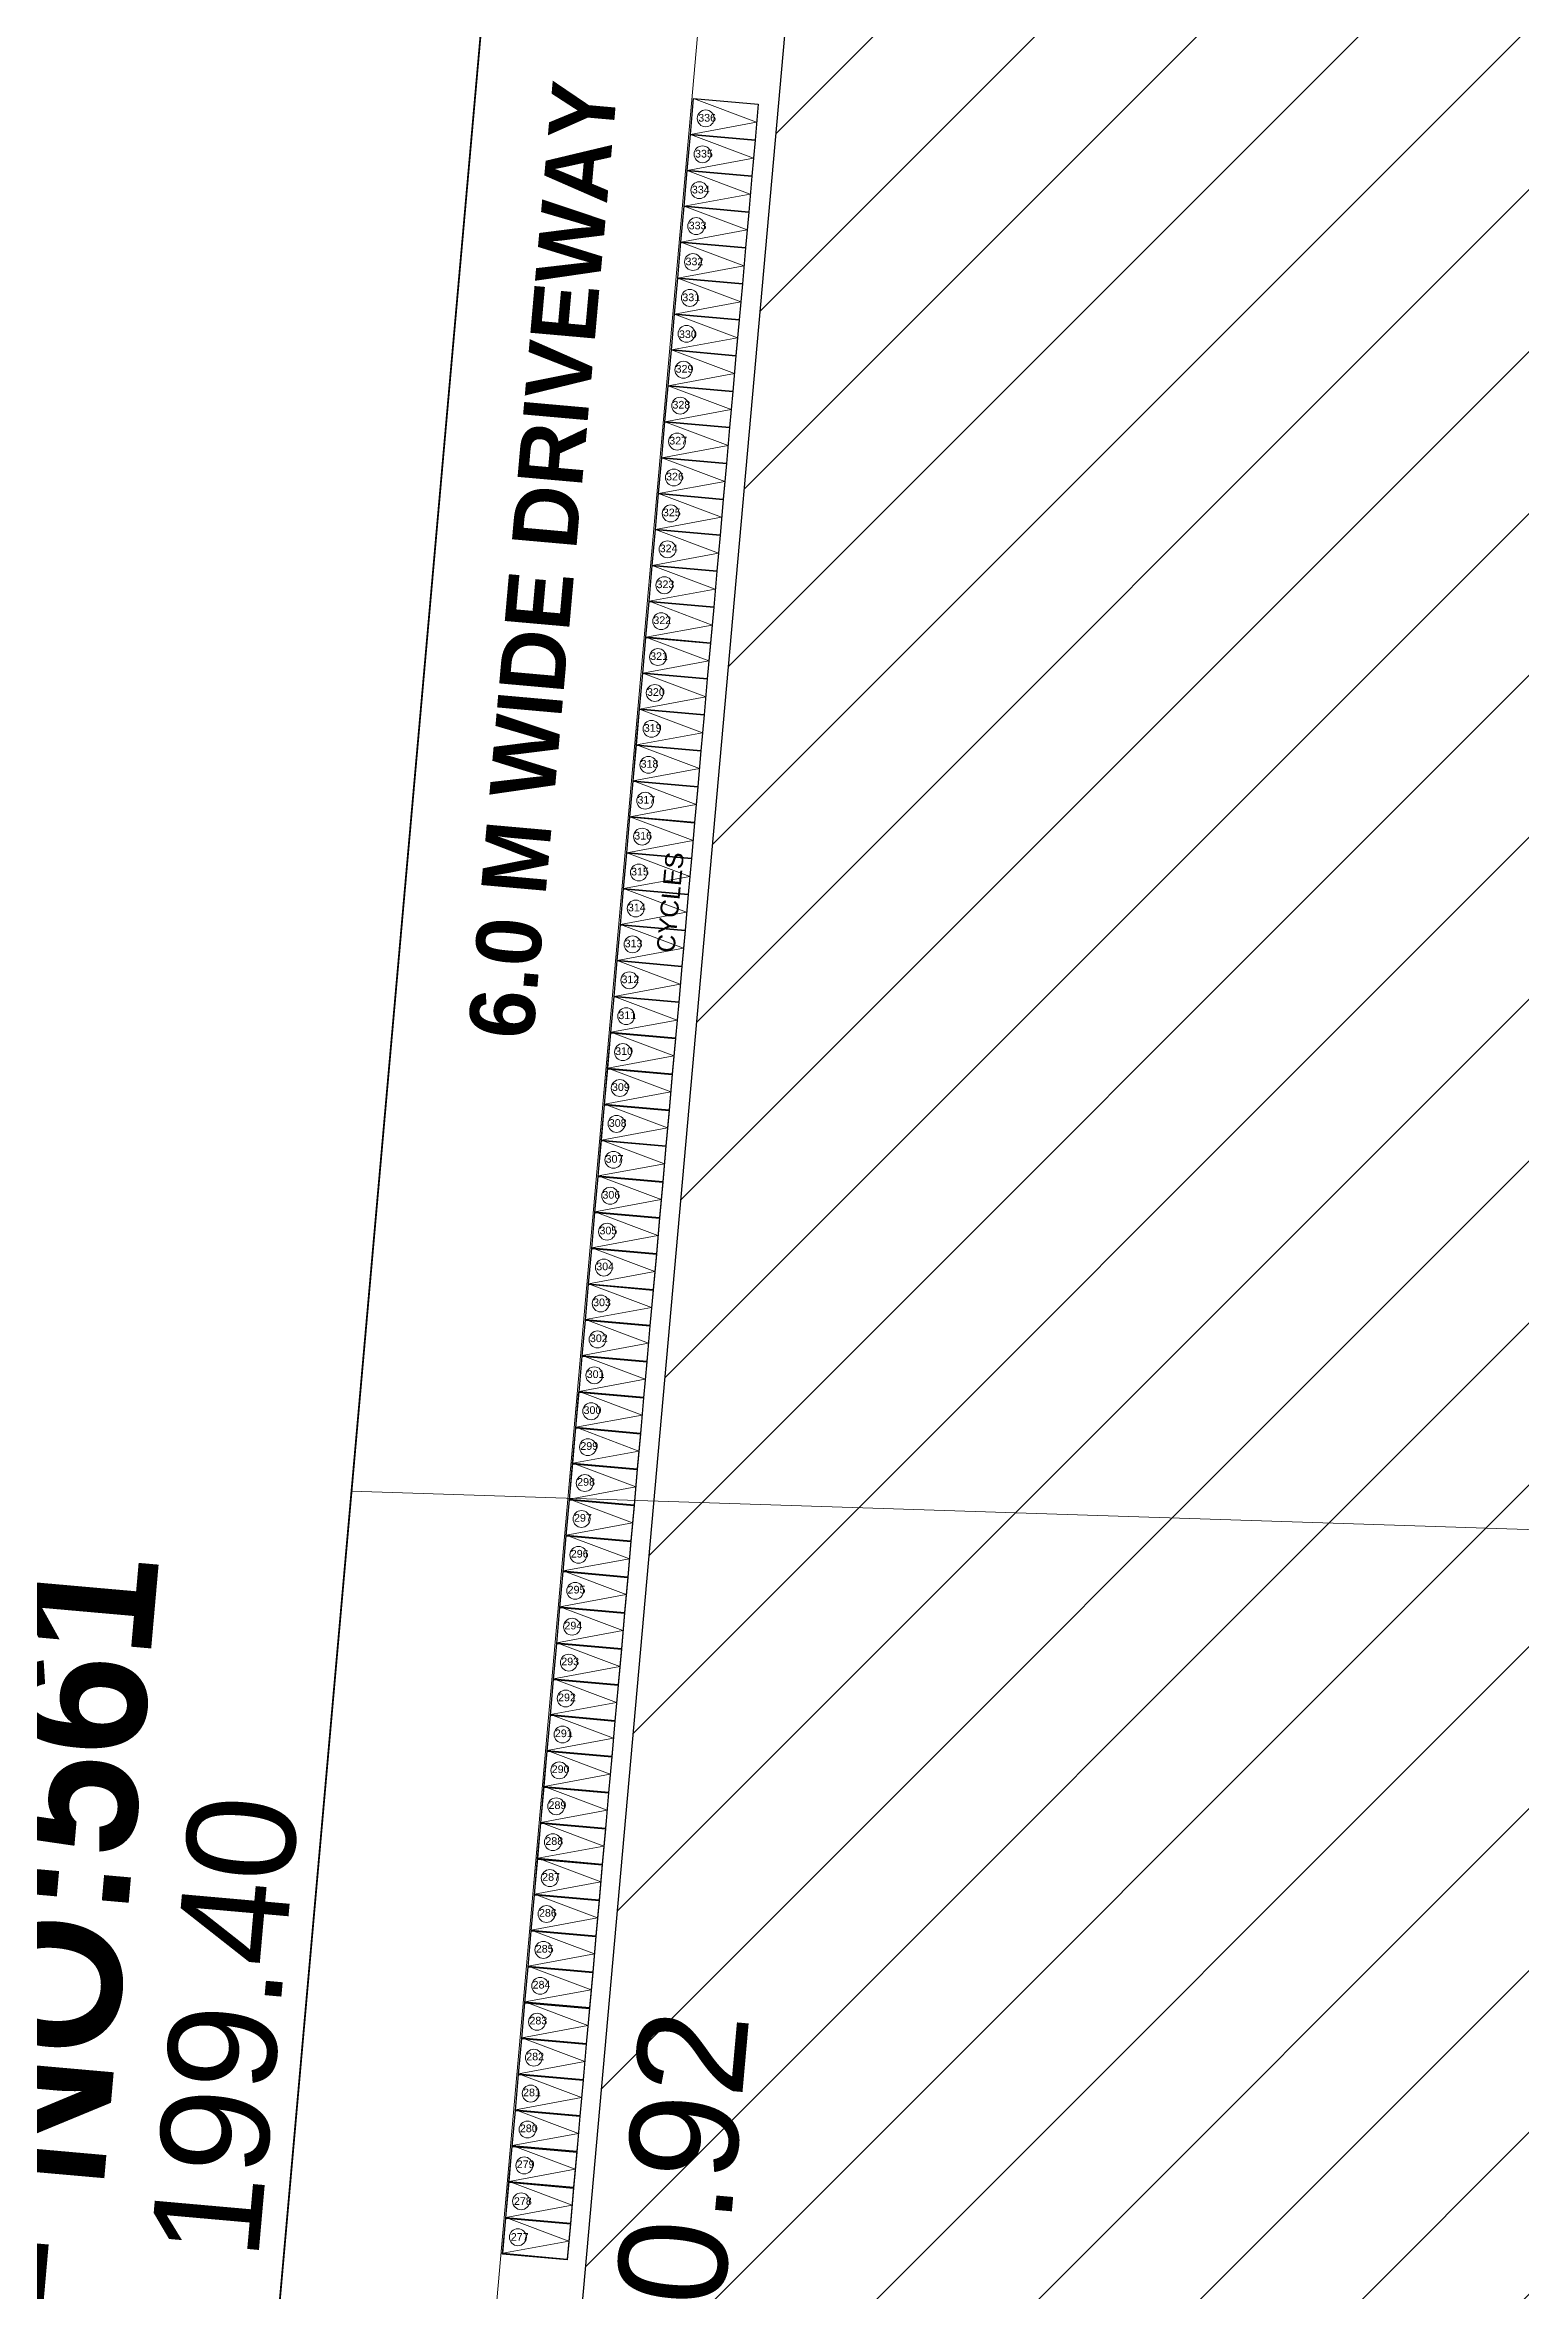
# Model space of a CAD drawing. Header units: metres. Extents: x -1560405 to -1559609, y 42907 to 43310.
# Drawn here: x -1560363.5 to -1560322.5, y 43122.4 to 43184.7 of the extents above; entities that cross this region are included whole.
import ezdxf

# ---------------------------------------------------------------- set-up
doc = ezdxf.new("R2010")
doc.units = ezdxf.units.M
doc.header["$LTSCALE"] = 750
doc.header["$MEASUREMENT"] = 0
doc.header["$PDMODE"] = 35
doc.header["$PDSIZE"] = 50
for name, pattern in [('ACAD_ISO02W100', [15, 12, -3]), ('ACAD_ISO03W100', [30, 12, -18]), ('HIDDEN', [0.375, 0.25, -0.125])]:
    doc.linetypes.add(name, pattern=pattern)
doc.layers.get('0').update_dxf_attribs({"lineweight": 5})
doc.layers.get('Defpoints').update_dxf_attribs({"lineweight": 0})
for name, color, linetype, lineweight in [('AS_AT_SITE', 7, 'Continuous', 5), ('BLK_1_LVL_0_BLDG_FOOT_PRINT', 1, 'Continuous', 5), ('FMB_OR_PLR', 7, 'Continuous', 5), ('SUPER_IMPOSED', 7, 'Continuous', 5)]:
    doc.layers.add(name, color=color, linetype=linetype, lineweight=lineweight)
doc.layers.add('BLK_1_LVL_0_REAR_SETBACK', color=11, linetype='Continuous')
doc.layers.add('PLOT_BOUNDARY', color=70, linetype='Continuous')
doc.layers.add('CYCLE_PARKING', color=2, linetype='Continuous', plot=False)
doc.styles.add('ROMANTICITALIC', font='romab___.ttf')
doc.styles.get("Standard").update_dxf_attribs({"font": 'arial.ttf'})
doc.dimstyles.new('DISCOVER SITE OUTRT', dxfattribs={"dimtxt": 3, "dimasz": 0.15, "dimexe": 0, "dimexo": 0, "dimgap": 0.1, "dimtad": 0, "dimzin": 0, "dimdsep": 46, "dimtxsty": 'Standard', "dimblk": 'ARCHTICK', "dimcen": 0, "dimse1": 1, "dimse2": 1, "dimsd1": 1, "dimsd2": 1, "dimclrd": 253, "dimclrt": 7, "dimadec": 0, "dimazin": 3, "dimtfac": 1, "dimtofl": 0, "dimtmove": 1, "dimatfit": 3, "dimfxl": 0, "dimfrac": 2, "dimtolj": 1, "dimtzin": 0, "dimarcsym": 0})

# ---------------------------------------------------------------- blocks, each defined once
blk = doc.blocks.new('*D623')
at = {"layer": 'Defpoints', "color": 0, "ltscale": 20}
for p in [(-1560347.493, 43228.858), (-1560367.273, 43030.43), (-1560365.101, 43030.237)]:
    blk.add_point(p, dxfattribs=at)
at = {"color": 7, "ltscale": 20, "insert": (-1560358.469, 43129.74), "char_height": 3, "attachment_point": 5, "rotation": 84.93387}
blk.add_mtext('\\A1;199.40', dxfattribs=at)
blk = doc.blocks.new('_ArchTick')
at = {"color": 0, "linetype": 'ByBlock', "const_width": 0.15}
blk.add_lwpolyline([(-0.5, -0.5), (0.5, 0.5)], dxfattribs=at)
blk = doc.blocks.new('*D647')
at = {"layer": 'Defpoints', "color": 0, "ltscale": 20}
for p in [(-1560341.683, 43199.165, 0), (-1560339.261, 43198.948), (-1560355.103, 43048.838, 0)]:
    blk.add_point(p, dxfattribs=at)
at = {"color": 7, "ltscale": 20, "insert": (-1560345.971, 43123.785), "char_height": 3, "attachment_point": 5, "rotation": 84.89865}
blk.add_mtext('\\A1;150.92', dxfattribs=at)

msp = doc.modelspace()

# ---------------------------------------------------------------- hatches: boundary and pattern name
at = {"ltscale": 0.25}
h = msp.add_hatch(dxfattribs=at)
h.set_pattern_fill('ANSI31', color=0)
h.set_pattern_definition([(45, (-1563432.0248, 43748.3745), (-2.245064, 2.245064), [])])
h.paths.add_polyline_path([(-1560237.07296, 43140.74868), (-1560346.57966, 43144.31577), (-1560351.57208, 43088.39163), (-1560242.00078, 43085.54823)])
h.paths.add_polyline_path([(-1560232.7264, 43189.43795), (-1560341.68322, 43199.16467), (-1560346.57966, 43144.31577), (-1560237.07296, 43140.74868)])
h.paths.add_polyline_path([(-1560242.00078, 43085.54823), (-1560351.57208, 43088.39163), (-1560355.10313, 43048.83757), (-1560246.14631, 43039.11084)])
h.paths.add_polyline_path([(-1560239.07718, 43108.11883), (-1560238.00907, 43120.08352), (-1560244.2299, 43120.63886), (-1560245.298, 43108.67417)], flags=25)
h.paths.add_polyline_path([(-1560343.41959, 43117.43362), (-1560342.35148, 43129.39831), (-1560348.57231, 43129.95366), (-1560349.64042, 43117.98896)], flags=24)
h.paths.add_polyline_path([(-1560319.84767, 43107.93716), (-1560283.14881, 43106.13183), (-1560282.76123, 43114.01062), (-1560319.46008, 43115.81594)], flags=24)
h.paths.add_polyline_path([(-1560313.81316, 43123.30902), (-1560282.62913, 43121.77499), (-1560282.29061, 43128.65646), (-1560313.47464, 43130.1905)], flags=24)
h.paths.add_polyline_path([(-1560315.66893, 43116.05061), (-1560286.0673, 43114.59442), (-1560285.72878, 43121.47589), (-1560315.33041, 43122.93208)], flags=24)
h.paths.add_polyline_path([(-1560293.79379, 43189.23675), (-1560281.82909, 43188.16864), (-1560281.27375, 43194.38947), (-1560293.23845, 43195.45757)], flags=24)
h.paths.add_polyline_path([(-1560313.23162, 43162.44994), (-1560277.6348, 43160.69883), (-1560277.24722, 43168.57761), (-1560312.84404, 43170.32873)], flags=24)
h.paths.add_polyline_path([(-1560306.70402, 43044.619), (-1560294.73932, 43043.5509), (-1560294.18398, 43049.77172), (-1560306.14868, 43050.83983)], flags=24)
h.paths.add_polyline_path([(-1560324.78315, 43066.20517), (-1560289.49716, 43064.46935), (-1560289.10958, 43072.34813), (-1560324.39557, 43074.08395)], flags=24)

# ---------------------------------------------------------------- linework, layer by layer
at = {"color": 0, "linetype": 'HIDDEN', "ltscale": 15}
for p, q in [((-1560363.32558, 43050.26783, 0), (-1560350.03479, 43200.18908, 0)), ((-1560357.34902, 43049.738, 0), (-1560344.05822, 43199.65925, 0))]:
    msp.add_line(p, q, dxfattribs=at)
at = {"color": 6}
for p, q in [((-1560346.17873, 43175.25701, 0), (-1560346.17873, 43175.25701, 0)), ((-1560346.17873, 43175.25701, 0), (-1560346.17873, 43175.25701, 0)), ((-1560346.26705, 43174.26073, 0), (-1560346.26705, 43174.26073, 0)), ((-1560346.26705, 43174.26073, 0), (-1560346.26705, 43174.26073, 0)), ((-1560347.76947, 43157.31329, 0), (-1560347.76947, 43157.31329, 0)), ((-1560347.76947, 43157.31329, 0), (-1560347.76947, 43157.31329, 0)), ((-1560347.8578, 43156.31701, 0), (-1560347.8578, 43156.31701, 0)), ((-1560347.8578, 43156.31701, 0), (-1560347.8578, 43156.31701, 0)), ((-1560347.94612, 43155.32074, 0), (-1560347.94612, 43155.32074, 0)), ((-1560347.94612, 43155.32074, 0), (-1560347.94612, 43155.32074, 0)), ((-1560348.03444, 43154.32446, 0), (-1560348.03444, 43154.32446, 0)), ((-1560348.03444, 43154.32446, 0), (-1560348.03444, 43154.32446, 0)), ((-1560348.6527, 43147.35046, 0), (-1560348.6527, 43147.35046, 0)), ((-1560348.6527, 43147.35046, 0), (-1560348.6527, 43147.35046, 0)), ((-1560348.74102, 43146.35419, 0), (-1560348.74102, 43146.35419, 0)), ((-1560348.74102, 43146.35419, 0), (-1560348.74102, 43146.35419, 0))]:
    msp.add_line(p, q, dxfattribs=at)
at = {"color": 0, "linetype": 'ACAD_ISO02W100', "ltscale": 5}
msp.add_line((-1560354.96385, 43144.58888), (-1560207.57535, 43139.78781), dxfattribs=at)
at = {"color": 3, "ltscale": 0.2}
msp.add_lwpolyline([(-1560365.10132, 43030.23736), (-1560325.02166, 43033.34555), (-1560230.79868, 43027.5671), (-1560190.7146, 43221.26301), (-1560268.48759, 43223.31276), (-1560347.4932, 43228.85839), (-1560365.10132, 43030.23736)], dxfattribs=at)
at = {"color": 0, "ltscale": 0.25, "elevation": 0}
for points in [[(-1560345.56141, 43182.22038), (-1560343.76845, 43182.06143), (-1560343.68014, 43183.05753), (-1560345.47311, 43183.21648)], [(-1560345.64972, 43181.22429), (-1560343.85675, 43181.06534), (-1560343.76845, 43182.06143), (-1560345.56141, 43182.22038)], [(-1560345.73803, 43180.2282), (-1560343.94506, 43180.06925), (-1560343.85675, 43181.06534), (-1560345.64972, 43181.22429)], [(-1560345.82633, 43179.2321), (-1560344.03336, 43179.07315), (-1560343.94506, 43180.06925), (-1560345.73803, 43180.2282)], [(-1560345.91464, 43178.23601), (-1560344.12167, 43178.07706), (-1560344.03336, 43179.07315), (-1560345.82633, 43179.2321)], [(-1560346.00294, 43177.23992), (-1560344.20997, 43177.08097), (-1560344.12167, 43178.07706), (-1560345.91464, 43178.23601)], [(-1560346.09125, 43176.24382), (-1560344.29828, 43176.08487), (-1560344.20997, 43177.08097), (-1560346.00294, 43177.23992)], [(-1560346.17955, 43175.24773), (-1560344.38658, 43175.08878), (-1560344.29828, 43176.08487), (-1560346.09125, 43176.24382)], [(-1560346.26786, 43174.25164), (-1560344.47489, 43174.09269), (-1560344.38658, 43175.08878), (-1560346.17955, 43175.24773)], [(-1560346.35616, 43173.25554), (-1560344.5632, 43173.09659), (-1560344.47489, 43174.09269), (-1560346.26786, 43174.25164)], [(-1560346.44447, 43172.25945), (-1560344.6515, 43172.1005), (-1560344.5632, 43173.09659), (-1560346.35616, 43173.25554)], [(-1560346.53277, 43171.26336), (-1560344.73981, 43171.10441), (-1560344.6515, 43172.1005), (-1560346.44447, 43172.25945)], [(-1560346.62108, 43170.26726), (-1560344.82811, 43170.10831), (-1560344.73981, 43171.10441), (-1560346.53277, 43171.26336)], [(-1560346.70939, 43169.27117), (-1560344.91642, 43169.11222), (-1560344.82811, 43170.10831), (-1560346.62108, 43170.26726)], [(-1560346.79769, 43168.27508), (-1560345.00472, 43168.11613), (-1560344.91642, 43169.11222), (-1560346.70939, 43169.27117)], [(-1560346.886, 43167.27898), (-1560345.09303, 43167.12003), (-1560345.00472, 43168.11613), (-1560346.79769, 43168.27508)], [(-1560346.9743, 43166.28289), (-1560345.18133, 43166.12394), (-1560345.09303, 43167.12003), (-1560346.886, 43167.27898)], [(-1560347.06261, 43165.28679), (-1560345.26964, 43165.12784), (-1560345.18133, 43166.12394), (-1560346.9743, 43166.28289)], [(-1560347.15091, 43164.2907), (-1560345.35795, 43164.13175), (-1560345.26964, 43165.12784), (-1560347.06261, 43165.28679)], [(-1560347.23922, 43163.29461), (-1560345.44625, 43163.13566), (-1560345.35795, 43164.13175), (-1560347.15091, 43164.2907)], [(-1560347.32752, 43162.29851), (-1560345.53456, 43162.13956), (-1560345.44625, 43163.13566), (-1560347.23922, 43163.29461)], [(-1560347.41583, 43161.30242), (-1560345.62286, 43161.14347), (-1560345.53456, 43162.13956), (-1560347.32752, 43162.29851)], [(-1560347.50414, 43160.30633), (-1560345.71117, 43160.14738), (-1560345.62286, 43161.14347), (-1560347.41583, 43161.30242)], [(-1560347.59244, 43159.31023), (-1560345.79947, 43159.15128), (-1560345.71117, 43160.14738), (-1560347.50414, 43160.30633)], [(-1560347.68075, 43158.31414), (-1560345.88778, 43158.15519), (-1560345.79947, 43159.15128), (-1560347.59244, 43159.31023)], [(-1560347.76905, 43157.31805), (-1560345.97608, 43157.1591), (-1560345.88778, 43158.15519), (-1560347.68075, 43158.31414)], [(-1560347.85736, 43156.32195), (-1560346.06439, 43156.163), (-1560345.97608, 43157.1591), (-1560347.76905, 43157.31805)], [(-1560347.94566, 43155.32586), (-1560346.15269, 43155.16691), (-1560346.06439, 43156.163), (-1560347.85736, 43156.32195)], [(-1560348.03397, 43154.32977), (-1560346.241, 43154.17082), (-1560346.15269, 43155.16691), (-1560347.94566, 43155.32586)], [(-1560348.12227, 43153.33367), (-1560346.32931, 43153.17472), (-1560346.241, 43154.17082), (-1560348.03397, 43154.32977)], [(-1560348.21058, 43152.33758), (-1560346.41761, 43152.17863), (-1560346.32931, 43153.17472), (-1560348.12227, 43153.33367)], [(-1560348.29889, 43151.34149), (-1560346.50592, 43151.18254), (-1560346.41761, 43152.17863), (-1560348.21058, 43152.33758)], [(-1560348.38719, 43150.34539), (-1560346.59422, 43150.18644), (-1560346.50592, 43151.18254), (-1560348.29889, 43151.34149)], [(-1560348.4755, 43149.3493), (-1560346.68253, 43149.19035), (-1560346.59422, 43150.18644), (-1560348.38719, 43150.34539)], [(-1560348.5638, 43148.35321), (-1560346.77083, 43148.19426), (-1560346.68253, 43149.19035), (-1560348.4755, 43149.3493)], [(-1560348.65211, 43147.35711), (-1560346.85914, 43147.19816), (-1560346.77083, 43148.19426), (-1560348.5638, 43148.35321)], [(-1560348.74041, 43146.36102), (-1560346.94744, 43146.20207), (-1560346.85914, 43147.19816), (-1560348.65211, 43147.35711)], [(-1560348.82872, 43145.36493), (-1560347.03575, 43145.20598), (-1560346.94744, 43146.20207), (-1560348.74041, 43146.36102)], [(-1560348.91702, 43144.36883), (-1560347.12406, 43144.20988), (-1560347.03575, 43145.20598), (-1560348.82872, 43145.36493)], [(-1560349.00533, 43143.37274), (-1560347.21236, 43143.21379), (-1560347.12406, 43144.20988), (-1560348.91702, 43144.36883)], [(-1560349.09363, 43142.37665), (-1560347.30067, 43142.2177), (-1560347.21236, 43143.21379), (-1560349.00533, 43143.37274)], [(-1560349.18194, 43141.38055), (-1560347.38897, 43141.2216), (-1560347.30067, 43142.2177), (-1560349.09363, 43142.37665)], [(-1560349.27025, 43140.38446), (-1560347.47728, 43140.22551), (-1560347.38897, 43141.2216), (-1560349.18194, 43141.38055)], [(-1560349.35855, 43139.38837), (-1560347.56558, 43139.22942), (-1560347.47728, 43140.22551), (-1560349.27025, 43140.38446)], [(-1560349.44686, 43138.39227), (-1560347.65389, 43138.23332), (-1560347.56558, 43139.22942), (-1560349.35855, 43139.38837)], [(-1560349.53516, 43137.39618), (-1560347.74219, 43137.23723), (-1560347.65389, 43138.23332), (-1560349.44686, 43138.39227)], [(-1560349.62347, 43136.40009), (-1560347.8305, 43136.24114), (-1560347.74219, 43137.23723), (-1560349.53516, 43137.39618)], [(-1560349.71177, 43135.40399), (-1560347.91881, 43135.24504), (-1560347.8305, 43136.24114), (-1560349.62347, 43136.40009)], [(-1560349.80008, 43134.4079), (-1560348.00711, 43134.24895), (-1560347.91881, 43135.24504), (-1560349.71177, 43135.40399)], [(-1560349.88838, 43133.4118), (-1560348.09542, 43133.25285), (-1560348.00711, 43134.24895), (-1560349.80008, 43134.4079)], [(-1560349.97669, 43132.41571), (-1560348.18372, 43132.25676), (-1560348.09542, 43133.25285), (-1560349.88838, 43133.4118)], [(-1560350.065, 43131.41962), (-1560348.27203, 43131.26067), (-1560348.18372, 43132.25676), (-1560349.97669, 43132.41571)], [(-1560350.1533, 43130.42352), (-1560348.36033, 43130.26457), (-1560348.27203, 43131.26067), (-1560350.065, 43131.41962)], [(-1560350.24161, 43129.42743), (-1560348.44864, 43129.26848), (-1560348.36033, 43130.26457), (-1560350.1533, 43130.42352)], [(-1560350.32991, 43128.43134), (-1560348.53694, 43128.27239), (-1560348.44864, 43129.26848), (-1560350.24161, 43129.42743)], [(-1560350.41822, 43127.43524), (-1560348.62525, 43127.27629), (-1560348.53694, 43128.27239), (-1560350.32991, 43128.43134)], [(-1560350.50652, 43126.43915), (-1560348.71355, 43126.2802), (-1560348.62525, 43127.27629), (-1560350.41822, 43127.43524)], [(-1560350.59483, 43125.44306), (-1560348.80186, 43125.28411), (-1560348.71355, 43126.2802), (-1560350.50652, 43126.43915)], [(-1560350.68313, 43124.44696), (-1560348.89017, 43124.28801), (-1560348.80186, 43125.28411), (-1560350.59483, 43125.44306)], [(-1560350.77144, 43123.45087), (-1560348.97847, 43123.29192), (-1560348.89017, 43124.28801), (-1560350.68313, 43124.44696)]]:
    msp.add_lwpolyline(points, close=True, dxfattribs=at)
at = {"color": 0, "linetype": 'ACAD_ISO03W100', "ltscale": 0.1, "elevation": 0}
for points in [[(-1560345.47311, 43183.21648), (-1560343.72429, 43182.55948), (-1560345.56141, 43182.22038)], [(-1560345.56141, 43182.22038), (-1560343.8126, 43181.56339), (-1560345.64972, 43181.22429)], [(-1560345.64972, 43181.22429), (-1560343.9009, 43180.56729), (-1560345.73803, 43180.2282)], [(-1560345.73803, 43180.2282), (-1560343.98921, 43179.5712), (-1560345.82633, 43179.2321)], [(-1560345.82633, 43179.2321), (-1560344.07752, 43178.57511), (-1560345.91464, 43178.23601)], [(-1560345.91464, 43178.23601), (-1560344.16582, 43177.57901), (-1560346.00294, 43177.23992)], [(-1560346.00294, 43177.23992), (-1560344.25413, 43176.58292), (-1560346.09125, 43176.24382)], [(-1560346.09125, 43176.24382), (-1560344.34243, 43175.58683), (-1560346.17955, 43175.24773)], [(-1560346.17955, 43175.24773), (-1560344.43074, 43174.59073), (-1560346.26786, 43174.25164)], [(-1560346.26786, 43174.25164), (-1560344.51904, 43173.59464), (-1560346.35616, 43173.25554)], [(-1560346.35616, 43173.25554), (-1560344.60735, 43172.59855), (-1560346.44447, 43172.25945)], [(-1560346.44447, 43172.25945), (-1560344.69565, 43171.60245), (-1560346.53277, 43171.26336)], [(-1560346.53277, 43171.26336), (-1560344.78396, 43170.60636), (-1560346.62108, 43170.26726)], [(-1560346.62108, 43170.26726), (-1560344.87226, 43169.61027), (-1560346.70939, 43169.27117)], [(-1560346.70939, 43169.27117), (-1560344.96057, 43168.61417), (-1560346.79769, 43168.27508)], [(-1560346.79769, 43168.27508), (-1560345.04888, 43167.61808), (-1560346.886, 43167.27898)], [(-1560346.886, 43167.27898), (-1560345.13718, 43166.62199), (-1560346.9743, 43166.28289)], [(-1560346.9743, 43166.28289), (-1560345.22549, 43165.62589), (-1560347.06261, 43165.28679)], [(-1560347.06261, 43165.28679), (-1560345.31379, 43164.6298), (-1560347.15091, 43164.2907)], [(-1560347.15091, 43164.2907), (-1560345.4021, 43163.6337), (-1560347.23922, 43163.29461)], [(-1560347.23922, 43163.29461), (-1560345.4904, 43162.63761), (-1560347.32752, 43162.29851)], [(-1560347.32752, 43162.29851), (-1560345.57871, 43161.64152), (-1560347.41583, 43161.30242)], [(-1560347.41583, 43161.30242), (-1560345.66701, 43160.64542), (-1560347.50414, 43160.30633)], [(-1560347.50414, 43160.30633), (-1560345.75532, 43159.64933), (-1560347.59244, 43159.31023)], [(-1560347.59244, 43159.31023), (-1560345.84363, 43158.65324), (-1560347.68075, 43158.31414)], [(-1560347.68075, 43158.31414), (-1560345.93193, 43157.65714), (-1560347.76905, 43157.31805)], [(-1560347.76905, 43157.31805), (-1560346.02024, 43156.66105), (-1560347.85736, 43156.32195)], [(-1560347.85736, 43156.32195), (-1560346.10854, 43155.66496), (-1560347.94566, 43155.32586)], [(-1560347.94566, 43155.32586), (-1560346.19685, 43154.66886), (-1560348.03397, 43154.32977)], [(-1560348.03397, 43154.32977), (-1560346.28515, 43153.67277), (-1560348.12227, 43153.33367)], [(-1560348.12227, 43153.33367), (-1560346.37346, 43152.67668), (-1560348.21058, 43152.33758)], [(-1560348.21058, 43152.33758), (-1560346.46176, 43151.68058), (-1560348.29889, 43151.34149)], [(-1560348.29889, 43151.34149), (-1560346.55007, 43150.68449), (-1560348.38719, 43150.34539)], [(-1560348.38719, 43150.34539), (-1560346.63838, 43149.6884), (-1560348.4755, 43149.3493)], [(-1560348.4755, 43149.3493), (-1560346.72668, 43148.6923), (-1560348.5638, 43148.35321)], [(-1560348.5638, 43148.35321), (-1560346.81499, 43147.69621), (-1560348.65211, 43147.35711)], [(-1560348.65211, 43147.35711), (-1560346.90329, 43146.70012), (-1560348.74041, 43146.36102)], [(-1560348.74041, 43146.36102), (-1560346.9916, 43145.70402), (-1560348.82872, 43145.36493)], [(-1560348.82872, 43145.36493), (-1560347.0799, 43144.70793), (-1560348.91702, 43144.36883)], [(-1560348.91702, 43144.36883), (-1560347.16821, 43143.71184), (-1560349.00533, 43143.37274)], [(-1560349.00533, 43143.37274), (-1560347.25651, 43142.71574), (-1560349.09363, 43142.37665)], [(-1560349.09363, 43142.37665), (-1560347.34482, 43141.71965), (-1560349.18194, 43141.38055)], [(-1560349.18194, 43141.38055), (-1560347.43312, 43140.72356), (-1560349.27025, 43140.38446)], [(-1560349.27025, 43140.38446), (-1560347.52143, 43139.72746), (-1560349.35855, 43139.38837)], [(-1560349.35855, 43139.38837), (-1560347.60974, 43138.73137), (-1560349.44686, 43138.39227)], [(-1560349.44686, 43138.39227), (-1560347.69804, 43137.73528), (-1560349.53516, 43137.39618)], [(-1560349.53516, 43137.39618), (-1560347.78635, 43136.73918), (-1560349.62347, 43136.40009)], [(-1560349.62347, 43136.40009), (-1560347.87465, 43135.74309), (-1560349.71177, 43135.40399)], [(-1560349.71177, 43135.40399), (-1560347.96296, 43134.747), (-1560349.80008, 43134.4079)], [(-1560349.80008, 43134.4079), (-1560348.05126, 43133.7509), (-1560349.88838, 43133.4118)], [(-1560349.88838, 43133.4118), (-1560348.13957, 43132.75481), (-1560349.97669, 43132.41571)], [(-1560349.97669, 43132.41571), (-1560348.22787, 43131.75871), (-1560350.065, 43131.41962)], [(-1560350.065, 43131.41962), (-1560348.31618, 43130.76262), (-1560350.1533, 43130.42352)], [(-1560350.1533, 43130.42352), (-1560348.40449, 43129.76653), (-1560350.24161, 43129.42743)], [(-1560350.24161, 43129.42743), (-1560348.49279, 43128.77043), (-1560350.32991, 43128.43134)], [(-1560350.32991, 43128.43134), (-1560348.5811, 43127.77434), (-1560350.41822, 43127.43524)], [(-1560350.41822, 43127.43524), (-1560348.6694, 43126.77825), (-1560350.50652, 43126.43915)], [(-1560350.50652, 43126.43915), (-1560348.75771, 43125.78215), (-1560350.59483, 43125.44306)], [(-1560350.59483, 43125.44306), (-1560348.84601, 43124.78606), (-1560350.68313, 43124.44696)], [(-1560350.68313, 43124.44696), (-1560348.93432, 43123.78997), (-1560350.77144, 43123.45087)]]:
    msp.add_lwpolyline(points, dxfattribs=at)
at = {"color": 0, "ltscale": 0.25}
for centre in [(-1560345.13843, 43182.66669, 0), (-1560345.22674, 43181.6706, 0), (-1560345.31504, 43180.6745, 0), (-1560345.40335, 43179.67841, 0), (-1560345.49165, 43178.68232, 0), (-1560345.57996, 43177.68622, 0), (-1560345.66826, 43176.69013, 0), (-1560345.75657, 43175.69404, 0), (-1560345.84488, 43174.69794, 0), (-1560345.93318, 43173.70185, 0), (-1560346.02149, 43172.70576, 0), (-1560346.10979, 43171.70966, 0), (-1560346.1981, 43170.71357, 0), (-1560346.2864, 43169.71748, 0), (-1560346.37471, 43168.72138, 0), (-1560346.46301, 43167.72529, 0), (-1560346.55132, 43166.7292, 0), (-1560346.63962, 43165.7331, 0), (-1560346.72793, 43164.73701, 0), (-1560346.81624, 43163.74092, 0), (-1560346.90454, 43162.74482, 0), (-1560346.99285, 43161.74873, 0), (-1560347.08115, 43160.75264, 0), (-1560347.16946, 43159.75654, 0), (-1560347.25776, 43158.76045, 0), (-1560347.34607, 43157.76435, 0), (-1560347.43437, 43156.76826, 0), (-1560347.52268, 43155.77217, 0), (-1560347.61099, 43154.77607, 0), (-1560347.69929, 43153.77998, 0), (-1560347.7876, 43152.78389, 0), (-1560347.8759, 43151.78779, 0), (-1560347.96421, 43150.7917, 0), (-1560348.05251, 43149.79561, 0), (-1560348.14082, 43148.79951, 0), (-1560348.22912, 43147.80342, 0), (-1560348.31743, 43146.80733, 0), (-1560348.40574, 43145.81123, 0), (-1560348.49404, 43144.81514, 0), (-1560348.58235, 43143.81905, 0), (-1560348.67065, 43142.82295, 0), (-1560348.75896, 43141.82686, 0), (-1560348.84726, 43140.83077, 0), (-1560348.93557, 43139.83467, 0), (-1560349.02387, 43138.83858, 0), (-1560349.11218, 43137.84249, 0), (-1560349.20048, 43136.84639, 0), (-1560349.28879, 43135.8503, 0), (-1560349.3771, 43134.85421, 0), (-1560349.4654, 43133.85811, 0), (-1560349.55371, 43132.86202, 0), (-1560349.64201, 43131.86593, 0), (-1560349.73032, 43130.86983, 0), (-1560349.81862, 43129.87374, 0), (-1560349.90693, 43128.87765, 0), (-1560349.99523, 43127.88155, 0), (-1560350.08354, 43126.88546, 0), (-1560350.17185, 43125.88936, 0), (-1560350.26015, 43124.89327, 0), (-1560350.34846, 43123.89718, 0)]:
    msp.add_circle(centre, 0.23412, dxfattribs=at)
at = {"layer": 'AS_AT_SITE', "color": 6, "ltscale": 0.2}
msp.add_lwpolyline([(-1560365.09836, 43030.31688), (-1560325.02166, 43033.34555), (-1560230.79868, 43027.5671), (-1560190.7146, 43221.26301), (-1560268.48759, 43223.31276), (-1560347.4932, 43228.85839), (-1560365.09836, 43030.31688)], close=True, dxfattribs=at)
at = {"layer": 'BLK_1_LVL_0_BLDG_FOOT_PRINT', "color": 1, "elevation": 0}
msp.add_lwpolyline([(-1560355.10313, 43048.83757), (-1560246.14631, 43039.11084), (-1560232.7264, 43189.43795), (-1560341.68322, 43199.16467)], close=True, dxfattribs=at)
at = {"layer": 'BLK_1_LVL_0_REAR_SETBACK', "color": 11, "elevation": 0}
msp.add_lwpolyline([(-1560355.10313, 43048.83757), (-1560363.40573, 43049.36378), (-1560350.08775, 43199.59158), (-1560341.68322, 43199.16467), (-1560355.10313, 43048.83757)], close=True, dxfattribs=at)
at = {"layer": 'CYCLE_PARKING', "color": 250, "linetype": 'Continuous', "elevation": 0}
for points in [[(-1560343.76845, 43182.06143), (-1560345.56141, 43182.22038), (-1560345.47311, 43183.21648), (-1560343.68014, 43183.05753)], [(-1560343.85677, 43181.06516), (-1560345.64974, 43181.22411), (-1560345.56143, 43182.2202), (-1560343.76846, 43182.06125)], [(-1560343.94509, 43180.06888), (-1560345.73806, 43180.22783), (-1560345.64975, 43181.22393), (-1560343.85678, 43181.06498)], [(-1560344.03341, 43179.07261), (-1560345.82638, 43179.23156), (-1560345.73807, 43180.22765), (-1560343.94511, 43180.0687)], [(-1560344.12174, 43178.07626), (-1560345.91471, 43178.23521), (-1560345.8264, 43179.2313), (-1560344.03343, 43179.07235)], [(-1560344.21006, 43177.07998), (-1560346.00303, 43177.23893), (-1560345.91472, 43178.23503), (-1560344.12176, 43178.07608)], [(-1560344.29838, 43176.08371), (-1560346.09135, 43176.24266), (-1560346.00304, 43177.23875), (-1560344.21008, 43177.0798)], [(-1560344.3867, 43175.08743), (-1560346.17967, 43175.24638), (-1560346.09137, 43176.24248), (-1560344.2984, 43176.08353)], [(-1560344.47503, 43174.09116), (-1560346.26799, 43174.25011), (-1560346.17969, 43175.2462), (-1560344.38672, 43175.08725)], [(-1560344.56335, 43173.09489), (-1560346.35632, 43173.25383), (-1560346.26801, 43174.24993), (-1560344.47504, 43174.09098)], [(-1560344.65167, 43172.09861), (-1560346.44464, 43172.25756), (-1560346.35633, 43173.25365), (-1560344.56336, 43173.0947)], [(-1560344.73999, 43171.10234), (-1560346.53296, 43171.26129), (-1560346.44465, 43172.25738), (-1560344.65168, 43172.09843)], [(-1560344.82832, 43170.10598), (-1560346.62129, 43170.26493), (-1560346.53298, 43171.26103), (-1560344.74001, 43171.10208)], [(-1560344.91664, 43169.10971), (-1560346.70961, 43169.26866), (-1560346.6213, 43170.26475), (-1560344.82833, 43170.1058)], [(-1560345.00496, 43168.11343), (-1560346.79793, 43168.27238), (-1560346.70962, 43169.26848), (-1560344.91666, 43169.10953)], [(-1560345.09328, 43167.11716), (-1560346.88625, 43167.27611), (-1560346.79795, 43168.2722), (-1560345.00498, 43168.11325)], [(-1560345.1816, 43166.12089), (-1560346.97457, 43166.27984), (-1560346.88627, 43167.27593), (-1560345.0933, 43167.11698)], [(-1560345.26993, 43165.12461), (-1560347.06289, 43165.28356), (-1560346.97459, 43166.27965), (-1560345.18162, 43166.1207)], [(-1560345.35825, 43164.12834), (-1560347.15122, 43164.28729), (-1560347.06291, 43165.28338), (-1560345.26994, 43165.12443)], [(-1560345.44657, 43163.13206), (-1560347.23954, 43163.29101), (-1560347.15123, 43164.28711), (-1560345.35826, 43164.12816)], [(-1560345.53489, 43162.13579), (-1560347.32786, 43162.29474), (-1560347.23955, 43163.29083), (-1560345.44659, 43163.13188)], [(-1560345.62322, 43161.13943), (-1560347.41619, 43161.29838), (-1560347.32788, 43162.29448), (-1560345.53491, 43162.13553)], [(-1560345.71154, 43160.14316), (-1560347.50451, 43160.30211), (-1560347.4162, 43161.2982), (-1560345.62324, 43161.13925)], [(-1560345.79986, 43159.14689), (-1560347.59283, 43159.30584), (-1560347.50453, 43160.30193), (-1560345.71156, 43160.14298)], [(-1560345.88818, 43158.15061), (-1560347.68115, 43158.30956), (-1560347.59285, 43159.30565), (-1560345.79988, 43159.14671)], [(-1560345.97651, 43157.15434), (-1560347.76947, 43157.31329), (-1560347.68117, 43158.30938), (-1560345.8882, 43158.15043)], [(-1560346.06577, 43156.14744), (-1560347.85874, 43156.30639), (-1560347.77043, 43157.30248), (-1560345.97746, 43157.14353)], [(-1560346.15409, 43155.15117), (-1560347.94706, 43155.31012), (-1560347.85875, 43156.30621), (-1560346.06579, 43156.14726)], [(-1560346.24241, 43154.15489), (-1560348.03538, 43154.31384), (-1560347.94707, 43155.30993), (-1560346.15411, 43155.15098)], [(-1560346.33073, 43153.15862), (-1560348.1237, 43153.31757), (-1560348.0354, 43154.31366), (-1560346.24243, 43154.15471)], [(-1560346.41906, 43152.16234), (-1560348.21202, 43152.32129), (-1560348.12372, 43153.31739), (-1560346.33075, 43153.15844)], [(-1560346.50738, 43151.16607), (-1560348.30035, 43151.32502), (-1560348.21204, 43152.32111), (-1560346.41907, 43152.16216)], [(-1560346.59571, 43150.16971), (-1560348.38867, 43150.32866), (-1560348.30037, 43151.32476), (-1560346.5074, 43151.16581)], [(-1560346.68403, 43149.17344), (-1560348.477, 43149.33239), (-1560348.38869, 43150.32848), (-1560346.59572, 43150.16953)], [(-1560346.77235, 43148.17717), (-1560348.56532, 43148.33612), (-1560348.47701, 43149.33221), (-1560346.68404, 43149.17326)], [(-1560346.86067, 43147.18089), (-1560348.65364, 43147.33984), (-1560348.56533, 43148.33593), (-1560346.77236, 43148.17698)], [(-1560346.94899, 43146.18462), (-1560348.74196, 43146.34357), (-1560348.65365, 43147.33966), (-1560346.86069, 43147.18071)], [(-1560347.03731, 43145.18834), (-1560348.83028, 43145.34729), (-1560348.74198, 43146.34339), (-1560346.94901, 43146.18444)], [(-1560347.12563, 43144.19207), (-1560348.9186, 43144.35102), (-1560348.8303, 43145.34711), (-1560347.03733, 43145.18816)], [(-1560347.21396, 43143.19579), (-1560349.00692, 43143.35474), (-1560348.91862, 43144.35084), (-1560347.12565, 43144.19189)], [(-1560347.30228, 43142.19944), (-1560349.09525, 43142.35839), (-1560349.00695, 43143.35448), (-1560347.21398, 43143.19553)], [(-1560347.39061, 43141.20317), (-1560349.18357, 43141.36212), (-1560349.09527, 43142.35821), (-1560347.3023, 43142.19926)], [(-1560347.47893, 43140.20689), (-1560349.2719, 43140.36584), (-1560349.18359, 43141.36194), (-1560347.39062, 43141.20299)], [(-1560347.56725, 43139.21062), (-1560349.36022, 43139.36957), (-1560349.27191, 43140.36566), (-1560347.47894, 43140.20671)], [(-1560347.65557, 43138.21434), (-1560349.44854, 43138.37329), (-1560349.36023, 43139.36939), (-1560347.56727, 43139.21044)], [(-1560347.74389, 43137.21807), (-1560349.53686, 43137.37702), (-1560349.44856, 43138.37311), (-1560347.65559, 43138.21416)], [(-1560347.83221, 43136.22179), (-1560349.62518, 43136.38074), (-1560349.53688, 43137.37684), (-1560347.74391, 43137.21789)], [(-1560347.92054, 43135.22552), (-1560349.7135, 43135.38447), (-1560349.6252, 43136.38056), (-1560347.83223, 43136.22161)], [(-1560348.00886, 43134.22925), (-1560349.80183, 43134.3882), (-1560349.71352, 43135.38429), (-1560347.92055, 43135.22534)], [(-1560348.09719, 43133.23289), (-1560349.89015, 43133.39184), (-1560349.80185, 43134.38794), (-1560348.00888, 43134.22899)], [(-1560348.18551, 43132.23662), (-1560349.97848, 43132.39557), (-1560349.89017, 43133.39166), (-1560348.0972, 43133.23271)], [(-1560348.27383, 43131.24034), (-1560350.0668, 43131.39929), (-1560349.97849, 43132.39539), (-1560348.18552, 43132.23644)], [(-1560348.36215, 43130.24407), (-1560350.15512, 43130.40302), (-1560350.06681, 43131.39911), (-1560348.27385, 43131.24016)], [(-1560348.45047, 43129.24779), (-1560350.24344, 43129.40674), (-1560350.15513, 43130.40284), (-1560348.36217, 43130.24389)], [(-1560348.53879, 43128.25152), (-1560350.33176, 43128.41047), (-1560350.24346, 43129.40656), (-1560348.45049, 43129.24761)], [(-1560348.62712, 43127.25517), (-1560350.42009, 43127.41412), (-1560350.33178, 43128.41021), (-1560348.53882, 43128.25126)], [(-1560348.71544, 43126.25889), (-1560350.50841, 43126.41784), (-1560350.42011, 43127.41394), (-1560348.62714, 43127.25499)], [(-1560348.80377, 43125.26262), (-1560350.59673, 43125.42157), (-1560350.50843, 43126.41766), (-1560348.71546, 43126.25871)], [(-1560348.89209, 43124.26634), (-1560350.68506, 43124.42529), (-1560350.59675, 43125.42139), (-1560348.80378, 43125.26244)], [(-1560348.98041, 43123.27007), (-1560350.77338, 43123.42902), (-1560350.68507, 43124.42511), (-1560348.8921, 43124.26616)]]:
    msp.add_lwpolyline(points, close=True, dxfattribs=at)
at = {"layer": 'FMB_OR_PLR', "color": 70, "ltscale": 0.2}
msp.add_lwpolyline([(-1560365.09836, 43030.31688), (-1560325.02166, 43033.34555), (-1560230.79868, 43027.5671), (-1560190.7146, 43221.26301), (-1560268.48759, 43223.31276), (-1560347.4932, 43228.85839), (-1560365.09836, 43030.31688)], close=True, dxfattribs=at)
at = {"layer": 'PLOT_BOUNDARY', "color": 70, "ltscale": 0.2}
msp.add_lwpolyline([(-1560365.09836, 43030.31688), (-1560325.02166, 43033.34555), (-1560230.79868, 43027.5671), (-1560190.7146, 43221.26301), (-1560268.48759, 43223.31276), (-1560347.4932, 43228.85839), (-1560365.09836, 43030.31688)], close=True, dxfattribs=at)
at = {"layer": 'SUPER_IMPOSED', "color": 5, "ltscale": 0.2}
msp.add_lwpolyline([(-1560365.09836, 43030.31688), (-1560325.02166, 43033.34555), (-1560230.79868, 43027.5671), (-1560190.7146, 43221.26301), (-1560268.48759, 43223.31276), (-1560347.4932, 43228.85839), (-1560365.09836, 43030.31688)], close=True, dxfattribs=at)

# ---------------------------------------------------------------- texts
at = {"color": 0, "ltscale": 1000, "style": 'ROMANTICITALIC'}
for s, height, rotation, p in [('6.0 M WIDE DRIVEWAY', 1.8, 84.9246575, (-1560349.94012, 43157.08393)), ('S.F NO:561', 3.75, 84.9421564, (-1560362.66407, 43116.04233))]:
    msp.add_text(s, height=height, rotation=rotation, dxfattribs=at).set_placement(p)
at = {"color": 0, "lineweight": -2}
for s, p in [('336', (-1560345.34519, 43182.57588, 0)), ('335', (-1560345.43349, 43181.57978, 0)), ('334', (-1560345.5218, 43180.58369, 0)), ('333', (-1560345.6101, 43179.5876, 0)), ('332', (-1560345.69841, 43178.5915, 0)), ('331', (-1560345.78671, 43177.59541, 0)), ('330', (-1560345.87947, 43176.57268, 0)), ('329', (-1560345.97261, 43175.61283, 0)), ('328', (-1560346.06091, 43174.61673, 0)), ('327', (-1560346.14922, 43173.62064, 0)), ('326', (-1560346.23752, 43172.62455, 0)), ('325', (-1560346.32583, 43171.62845, 0)), ('324', (-1560346.41414, 43170.63236, 0)), ('323', (-1560346.50244, 43169.63627, 0)), ('322', (-1560346.59075, 43168.64017, 0)), ('321', (-1560346.67905, 43167.64408, 0)), ('320', (-1560346.76736, 43166.64799, 0)), ('319', (-1560346.85566, 43165.65189, 0)), ('318', (-1560346.94397, 43164.6558, 0)), ('317', (-1560347.03227, 43163.65971, 0)), ('316', (-1560347.12058, 43162.66361, 0)), ('315', (-1560347.20889, 43161.66752, 0)), ('314', (-1560347.29719, 43160.67143, 0)), ('313', (-1560347.3855, 43159.67533, 0)), ('312', (-1560347.4738, 43158.67924, 0)), ('311', (-1560347.56211, 43157.68315, 0)), ('310', (-1560347.65041, 43156.68705, 0)), ('309', (-1560347.73872, 43155.69096, 0)), ('308', (-1560347.82702, 43154.69487, 0)), ('307', (-1560347.91533, 43153.69877, 0)), ('306', (-1560348.00364, 43152.70268, 0)), ('305', (-1560348.08608, 43151.71247, 0)), ('304', (-1560348.17438, 43150.71638, 0)), ('303', (-1560348.26269, 43149.72029, 0)), ('302', (-1560348.35099, 43148.72419, 0)), ('301', (-1560348.4393, 43147.7281, 0)), ('300', (-1560348.5276, 43146.73201, 0)), ('299', (-1560348.61591, 43145.73591, 0)), ('298', (-1560348.70421, 43144.73982, 0)), ('297', (-1560348.79252, 43143.74373, 0)), ('296', (-1560348.88083, 43142.74763, 0)), ('295', (-1560348.96913, 43141.75154, 0)), ('294', (-1560349.05744, 43140.75545, 0)), ('293', (-1560349.14574, 43139.75935, 0)), ('292', (-1560349.23405, 43138.76326, 0)), ('291', (-1560349.32235, 43137.76717, 0)), ('290', (-1560349.41066, 43136.77107, 0)), ('289', (-1560349.49896, 43135.77498, 0)), ('288', (-1560349.58727, 43134.77889, 0)), ('287', (-1560349.67558, 43133.78279, 0)), ('286', (-1560349.76388, 43132.7867, 0)), ('285', (-1560349.85219, 43131.79061, 0)), ('284', (-1560349.94049, 43130.79451, 0)), ('283', (-1560350.0288, 43129.79842, 0)), ('282', (-1560350.1171, 43128.80233, 0)), ('281', (-1560350.20541, 43127.80623, 0)), ('280', (-1560350.29371, 43126.81014, 0)), ('279', (-1560350.38202, 43125.81405, 0)), ('278', (-1560350.45914, 43124.79192, 0)), ('277', (-1560350.54623, 43123.79725, 0))]:
    msp.add_text(s, height=0.212476, rotation=0.2413678, dxfattribs=at).set_placement(p)
at = {"color": 0}
msp.add_text('CYCLES', height=0.5, rotation=84.5304649, dxfattribs=at).set_placement((-1560346.00816, 43159.50743, 0))

# ---------------------------------------------------------------- dimensions: what is measured, and where the dimension line sits
at = {"color": 0, "ltscale": 20}
for p1, p2, distance, picture, middle in [((-1560347.4932, 43228.85839), (-1560365.10132, 43030.23736), -2.1798, '*D623', (-1560358.46854, 43129.74036)), ((-1560355.10313, 43048.83757, 0), (-1560341.68322, 43199.16467, 0), -2.43144, '*D647', (-1560345.97136, 43123.78492))]:
    dim = msp.add_aligned_dim(p1=p1, p2=p2, distance=distance, dimstyle='DISCOVER SITE OUTRT', dxfattribs=at)
    dim.commit()
    dim.dimension.update_dxf_attribs({"geometry": picture, "text_midpoint": middle})

doc.saveas('drawing.dxf')
